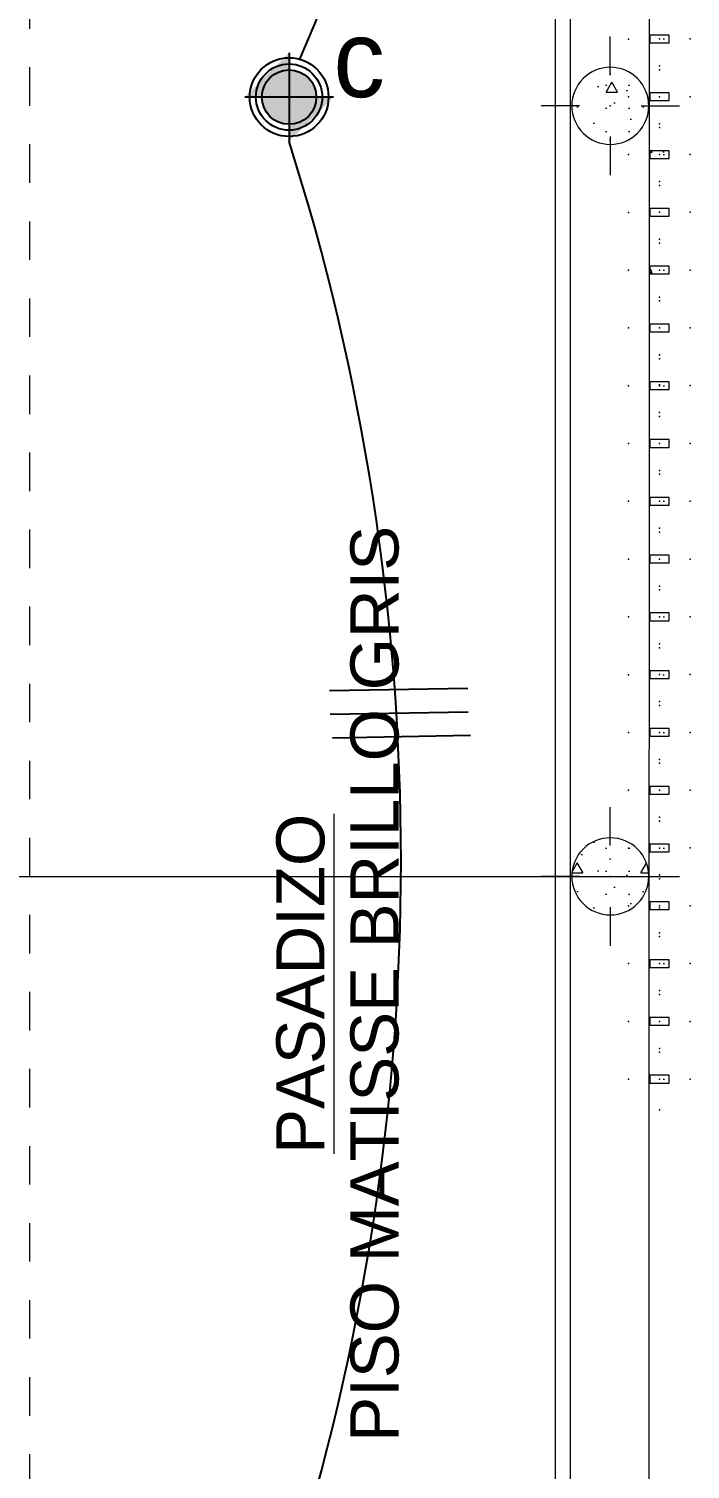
# Model space of a CAD drawing. Header units: feet. Extents: x 2 to 125, y -24 to 91.
# Drawn here: x 87.365 to 89.083, y 82.127 to 85.866 of the extents above; entities that cross this region are included whole.
import ezdxf

# ---------------------------------------------------------------- set-up
doc = ezdxf.new("R2010")
doc.units = ezdxf.units.FT
doc.header["$MEASUREMENT"] = 0
for name, pattern in [('CONTINUA', [0]), ('HIDDEN2', [0.1875, 0.125, -0.0625]), ('Small Dashed', [0.141111, 0.070556, -0.070556])]:
    doc.linetypes.add(name, pattern=pattern)
doc.layers.add('ALUMBRADO', color=1, linetype='Continuous')
doc.layers.add('Annotation - Text_Pen_No__167', color=7, linetype='Continuous', lineweight=13, true_color=0x6a6a6a)
for name, color, linetype, lineweight in [('Cotas varias El', 253, 'Continuous', 13), ('Interior - Stair & Railing_Pen_No__122', 9, 'Continuous', 13), ('TOMACORRIENTE', 5, 'HIDDEN2', 30)]:
    doc.layers.add(name, color=color, linetype=linetype, lineweight=lineweight)
doc.styles.add('GENERATED_STYLE_1', font='arial.ttf')
pattern_1 = [(0, (75.36407, 85.38942), (0, 0.311769), [0.03, -0.15]), (0, (75.45407, 85.5453), (0, 0.311769), [0.03, -0.15]), (60, (75.36407, 85.38942), (-0.27, 0.1558846), [0.03, -0.15]), (60, (75.54407, 85.38942), (-0.27, 0.1558846), [0.03, -0.15]), (120, (75.39407, 85.38942), (0.27, 0.1558846), [0.03, -0.15]), (120, (75.57407, 85.38942), (0.27, 0.1558846), [0.03, -0.15]), (0, (75.36407, 85.41942), (0, 0.06), [0, -0.06, 0, -0.09]), (45, (75.39407, 85.41942), (-0.0424264, 0.0424264), [0, -0.045, 0, -0.075])]

# ---------------------------------------------------------------- blocks, each defined once
blk = doc.blocks.new('LED PASILLO')
at = {"layer": 'ALUMBRADO'}
h = blk.add_hatch(color=202, dxfattribs=at)
h.dxf.hatch_style = 1
edge = h.paths.add_edge_path()
edge.add_line((0, 0.1376), (0, -0.1376))
edge.add_line((-0.1376, 0), (0.1376, 0))
edge = h.paths.add_edge_path()
edge.add_line((0, 0), (0, 0.0845))
edge.add_arc((0, 0), 0.0845, 90, 180)
edge.add_line((-0.0845, 0), (0, 0))
edge = h.paths.add_edge_path()
edge.add_line((0.0845, 0), (0, 0))
edge.add_line((0, 0), (0, -0.0845))
edge.add_arc((0, 0), 0.0845, 270, 360)
at = {"layer": 'ALUMBRADO', "color": 202}
for points in [[(0, 0.1376), (0, -0.1376)], [(-0.1376, 0), (0.1376, 0)]]:
    blk.add_lwpolyline(points, dxfattribs=at)
for radius in [0.1222, 0.1028, 0.0845]:
    blk.add_circle((0, 0), radius, dxfattribs=at)

msp = doc.modelspace()

# ---------------------------------------------------------------- hatches: boundary and pattern name
at = {"layer": 'Cotas varias El'}
h = msp.add_hatch(dxfattribs=at)
h.set_pattern_fill('STRUCTURAL_CONCRETE', color=256, style=0, pattern_type=2)
h.set_pattern_definition(pattern_1)
h.paths.add_polyline_path([(88.9776, 85.8496), (88.9776, 85.8296), (89.0276, 85.8296), (89.0276, 85.8496)])
h = msp.add_hatch(dxfattribs=at)
h.set_pattern_fill('STRUCTURAL_CONCRETE', color=256, style=0, pattern_type=2)
h.set_pattern_definition(pattern_1)
h.paths.add_polyline_path([(88.7752, 85.666, 0.414214), (88.8752, 85.566, 0.414214), (88.9752, 85.666, 0.414214), (88.8752, 85.766, 0.414214)])
h = msp.add_hatch(dxfattribs=at)
h.set_pattern_fill('STRUCTURAL_CONCRETE', color=256, style=0, pattern_type=2)
h.set_pattern_definition(pattern_1)
h.paths.add_polyline_path([(88.9776, 85.5496), (88.9776, 85.5296), (89.0276, 85.5296), (89.0276, 85.5496)])
h = msp.add_hatch(dxfattribs=at)
h.set_pattern_fill('STRUCTURAL_CONCRETE', color=256, style=0, pattern_type=2)
h.set_pattern_definition(pattern_1)
h.paths.add_polyline_path([(88.9776, 85.2496), (88.9776, 85.2296), (89.0276, 85.2296), (89.0276, 85.2496)])
h = msp.add_hatch(dxfattribs=at)
h.set_pattern_fill('STRUCTURAL_CONCRETE', color=256, style=0, pattern_type=2)
h.set_pattern_definition(pattern_1)
h.paths.add_polyline_path([(88.9776, 84.9496), (88.9776, 84.9296), (89.0276, 84.9296), (89.0276, 84.9496)])
h = msp.add_hatch(dxfattribs=at)
h.set_pattern_fill('STRUCTURAL_CONCRETE', color=256, style=0, pattern_type=2)
h.set_pattern_definition(pattern_1)
h.paths.add_polyline_path([(88.9776, 84.6496), (88.9776, 84.6296), (89.0276, 84.6296), (89.0276, 84.6496)])
h = msp.add_hatch(dxfattribs=at)
h.set_pattern_fill('STRUCTURAL_CONCRETE', color=256, style=0, pattern_type=2)
h.set_pattern_definition(pattern_1)
h.paths.add_polyline_path([(88.9776, 84.3496), (88.9776, 84.3296), (89.0276, 84.3296), (89.0276, 84.3496)])
h = msp.add_hatch(dxfattribs=at)
h.set_pattern_fill('STRUCTURAL_CONCRETE', color=256, style=0, pattern_type=2)
h.set_pattern_definition(pattern_1)
h.paths.add_polyline_path([(88.9776, 84.1996), (88.9776, 84.1796), (89.0276, 84.1796), (89.0276, 84.1996)])
h = msp.add_hatch(dxfattribs=at)
h.set_pattern_fill('STRUCTURAL_CONCRETE', color=256, style=0, pattern_type=2)
h.set_pattern_definition(pattern_1)
h.paths.add_polyline_path([(88.9776, 84.0496), (88.9776, 84.0296), (89.0276, 84.0296), (89.0276, 84.0496)])
h = msp.add_hatch(dxfattribs=at)
h.set_pattern_fill('STRUCTURAL_CONCRETE', color=256, style=0, pattern_type=2)
h.set_pattern_definition(pattern_1)
h.paths.add_polyline_path([(88.7752, 83.666, 0.414214), (88.8752, 83.566, 0.414214), (88.9752, 83.666, 0.414214), (88.8752, 83.766, 0.414214)])
h = msp.add_hatch(dxfattribs=at)
h.set_pattern_fill('STRUCTURAL_CONCRETE', color=256, style=0, pattern_type=2)
h.set_pattern_definition(pattern_1)
h.paths.add_polyline_path([(88.9776, 83.7496), (88.9776, 83.7296), (89.0276, 83.7296), (89.0276, 83.7496)])
h = msp.add_hatch(dxfattribs=at)
h.set_pattern_fill('STRUCTURAL_CONCRETE', color=256, style=0, pattern_type=2)
h.set_pattern_definition(pattern_1)
h.paths.add_polyline_path([(88.9776, 83.5996), (88.9776, 83.5796), (89.0276, 83.5796), (89.0276, 83.5996)])
h = msp.add_hatch(dxfattribs=at)
h.set_pattern_fill('STRUCTURAL_CONCRETE', color=256, style=0, pattern_type=2)
h.set_pattern_definition(pattern_1)
h.paths.add_polyline_path([(88.9776, 83.4496), (88.9776, 83.4296), (89.0276, 83.4296), (89.0276, 83.4496)])
h = msp.add_hatch(dxfattribs=at)
h.set_pattern_fill('STRUCTURAL_CONCRETE', color=256, style=0, pattern_type=2)
h.set_pattern_definition(pattern_1)
h.paths.add_polyline_path([(88.9776, 83.1496), (88.9776, 83.1296), (89.0276, 83.1296), (89.0276, 83.1496)])

# ---------------------------------------------------------------- linework, layer by layer
at = {"layer": 'ALUMBRADO', "color": 114, "lineweight": 25}
for points in [[(88.1464, 84.1483), (88.5053, 84.1548)], [(88.1474, 84.0869), (88.5062, 84.0934)], [(88.1536, 84.0259), (88.5125, 84.0324)]]:
    msp.add_lwpolyline(points, dxfattribs=at)
at = {"layer": 'ALUMBRADO', "linetype": 'CONTINUA', "lineweight": 25}
for centre, radius, start, end in [((84.9797, 87.1471), 3.3754, 336.2391, 30.3426), ((82.1813, 83.7051), 6.1505, 342.31353, 17.68647)]:
    msp.add_arc(centre, radius, start, end, dxfattribs=at)
at = {"layer": 'Cotas varias El'}
for p, q in [((88.9752, 77.641), (88.9776, 89.6911)), ((88.7321, 87.9282), (88.7321, 81.8785)), ((88.7321, 87.9282), (88.7321, 81.8785)), ((88.7321, 87.9282), (88.7321, 81.8785)), ((88.7321, 87.9282), (88.7321, 81.8803)), ((88.7721, 81.8785), (88.7721, 87.9282)), ((88.7721, 81.8785), (88.7721, 87.9282)), ((88.7721, 81.8785), (88.7721, 87.9282)), ((88.7721, 81.8803), (88.7721, 87.9282)), ((88.8752, 85.746), (88.8752, 85.846)), ((88.7952, 85.666), (88.6952, 85.666)), ((88.9552, 85.666), (89.0552, 85.666)), ((88.8752, 85.586), (88.8752, 85.486)), ((88.8752, 83.746), (88.8752, 83.846)), ((87.2722, 83.666), (88.9697, 83.666)), ((88.7952, 83.666), (88.6952, 83.666)), ((88.9552, 83.666), (89.0552, 83.666)), ((88.8752, 83.586), (88.8752, 83.486))]:
    msp.add_line(p, q, dxfattribs=at)
for points in [[(88.9776, 85.8496), (88.9776, 85.8296), (89.0276, 85.8296), (89.0276, 85.8496)], [(88.9776, 85.6996), (88.9776, 85.6796), (89.0276, 85.6796), (89.0276, 85.6996)], [(88.9776, 85.5496), (88.9776, 85.5296), (89.0276, 85.5296), (89.0276, 85.5496)], [(88.9776, 85.3996), (88.9776, 85.3796), (89.0276, 85.3796), (89.0276, 85.3996)], [(88.9776, 85.2496), (88.9776, 85.2296), (89.0276, 85.2296), (89.0276, 85.2496)], [(88.9776, 85.0996), (88.9776, 85.0796), (89.0276, 85.0796), (89.0276, 85.0996)], [(88.9776, 84.9496), (88.9776, 84.9296), (89.0276, 84.9296), (89.0276, 84.9496)], [(88.9776, 84.7996), (88.9776, 84.7796), (89.0276, 84.7796), (89.0276, 84.7996)], [(88.9776, 84.6496), (88.9776, 84.6296), (89.0276, 84.6296), (89.0276, 84.6496)], [(88.9776, 84.4996), (88.9776, 84.4796), (89.0276, 84.4796), (89.0276, 84.4996)], [(88.9776, 84.3496), (88.9776, 84.3296), (89.0276, 84.3296), (89.0276, 84.3496)], [(88.9776, 84.1996), (88.9776, 84.1796), (89.0276, 84.1796), (89.0276, 84.1996)], [(88.9776, 84.0496), (88.9776, 84.0296), (89.0276, 84.0296), (89.0276, 84.0496)], [(88.9776, 83.8996), (88.9776, 83.8796), (89.0276, 83.8796), (89.0276, 83.8996)], [(88.9776, 83.7496), (88.9776, 83.7296), (89.0276, 83.7296), (89.0276, 83.7496)], [(88.9776, 83.5996), (88.9776, 83.5796), (89.0276, 83.5796), (89.0276, 83.5996)], [(88.9776, 83.4496), (88.9776, 83.4296), (89.0276, 83.4296), (89.0276, 83.4496)], [(88.9776, 83.2996), (88.9776, 83.2796), (89.0276, 83.2796), (89.0276, 83.2996)], [(88.9776, 83.1496), (88.9776, 83.1296), (89.0276, 83.1296), (89.0276, 83.1496)]]:
    msp.add_lwpolyline(points, close=True, dxfattribs=at)
for points in [[(88.7752, 85.666, 0.414214), (88.8752, 85.566, 0.414214), (88.9752, 85.666, 0.414214), (88.8752, 85.766, 0.414214)], [(88.7752, 83.666, 0.414214), (88.8752, 83.566, 0.414214), (88.9752, 83.666, 0.414214), (88.8752, 83.766, 0.414214)]]:
    msp.add_lwpolyline(points, format="xyb", close=True, dxfattribs=at)
for p in [(88.9226, 85.8395), (89.0026, 85.8396), (89.0826, 85.8397), (89.0026, 85.7696), (89.0027, 85.7596), (88.8752, 85.666), (88.9226, 85.6895), (89.0026, 85.6896), (89.0826, 85.6897), (89.0026, 85.6196), (89.0027, 85.6096), (88.9226, 85.5395), (89.0026, 85.5396), (89.0826, 85.5397), (89.0026, 85.4696), (89.0027, 85.4596), (88.9226, 85.3895), (89.0026, 85.3896), (89.0826, 85.3897), (89.0026, 85.3196), (89.0027, 85.3096), (88.9226, 85.2395), (89.0026, 85.2396), (89.0826, 85.2397), (89.0026, 85.1696), (89.0027, 85.1596), (88.9226, 85.0895), (89.0026, 85.0896), (89.0826, 85.0897), (89.0026, 85.0196), (89.0027, 85.0096), (88.9226, 84.9395), (89.0026, 84.9396), (89.0826, 84.9397), (89.0026, 84.8696), (89.0027, 84.8596), (88.9226, 84.7895), (89.0026, 84.7896), (89.0826, 84.7897), (89.0026, 84.7196), (89.0027, 84.7096), (88.9226, 84.6395), (89.0026, 84.6396), (89.0826, 84.6397), (89.0026, 84.5696), (89.0027, 84.5596), (88.9226, 84.4895), (89.0026, 84.4896), (89.0826, 84.4897), (89.0026, 84.4196), (89.0027, 84.4096), (88.9226, 84.3395), (89.0026, 84.3396), (89.0826, 84.3397), (89.0026, 84.2696), (89.0027, 84.2596), (88.9226, 84.1895), (89.0026, 84.1896), (89.0826, 84.1897), (89.0026, 84.1196), (89.0027, 84.1096), (88.9226, 84.0395), (89.0026, 84.0396), (89.0826, 84.0397), (89.0026, 83.9696), (89.0027, 83.9596), (88.9226, 83.8895), (89.0026, 83.8896), (89.0826, 83.8897), (89.0026, 83.8196), (89.0027, 83.8096), (88.9226, 83.7395), (89.0026, 83.7396), (89.0826, 83.7397), (88.8752, 83.666), (89.0026, 83.6696), (89.0027, 83.6596), (88.9226, 83.5895), (89.0026, 83.5896), (89.0826, 83.5897), (89.0026, 83.5196), (89.0027, 83.5096), (88.9226, 83.4395), (89.0026, 83.4396), (89.0826, 83.4397), (89.0026, 83.3696), (89.0027, 83.3596), (88.9226, 83.2895), (89.0026, 83.2896), (89.0826, 83.2897), (89.0026, 83.2196), (89.0027, 83.2096), (88.9226, 83.1395), (89.0026, 83.1396), (89.0826, 83.1397), (89.0027, 83.0596)]:
    msp.add_point(p, dxfattribs=at)
at = {"layer": 'Interior - Stair & Railing_Pen_No__122', "color": 9, "linetype": 'Small Dashed', "lineweight": 13}
for q in [(87.3676, 87.9914), (87.3676, 87.9914), (87.3676, 87.9914), (87.3676, 87.9877)]:
    msp.add_line((87.3676, 81.8661), q, dxfattribs=at)

# ---------------------------------------------------------------- block references
at = {"layer": 'TOMACORRIENTE', "xscale": 0.8365500000000002, "yscale": 0.8365500000000002, "zscale": 0.8365500000000002, "rotation": 270}
msp.add_blockref('LED PASILLO', (88.0411, 85.6887), dxfattribs=at)

# ---------------------------------------------------------------- texts
at = {"layer": 'ALUMBRADO', "color": 102, "lineweight": 25}
msp.add_text('c', height=0.2, dxfattribs=at).set_placement((88.1561, 85.6887))
at = {"layer": 'Annotation - Text_Pen_No__167', "color": 251, "linetype": 'Continuous', "lineweight": 13, "true_color": 0x6a6a6a, "insert": (88.0078, 83.3871), "char_height": 0.125, "attachment_point": 2, "rotation": 90, "line_spacing_factor": 0.923713, "style": 'GENERATED_STYLE_1'}
msp.add_mtext('\\A1;{\\LPASADIZO\\P}PISO MATISSE BRILLO GRIS', dxfattribs=at)

doc.saveas('drawing.dxf')
